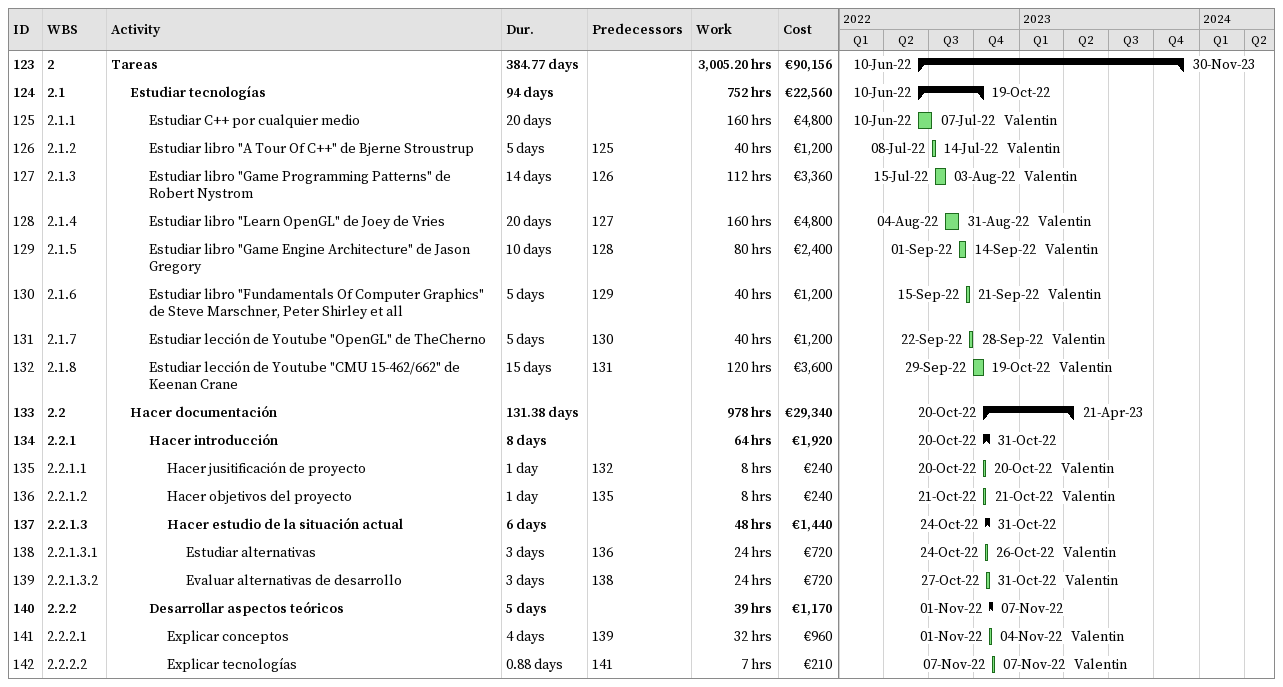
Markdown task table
| ID | WBS | Task | Duration | Start | Finish | Predecessors | Resources | Work (h) | Cost (€) |
|---|---|---|---|---|---|---|---|---|---|
| 123 | 2 | **Tareas** | 384.77d | 2022-06-10 | 2023-11-30 |  |  | 3005.20 | 90156 |
| 124 | 2.1 | **Estudiar tecnologías** | 94d | 2022-06-10 | 2022-10-19 |  |  | 752 | 22560 |
| 125 | 2.1.1 | Estudiar C++ por cualquier medio | 20d | 2022-06-10 | 2022-07-07 |  | Valentin | 160 | 4800 |
| 126 | 2.1.2 | Estudiar libro "A Tour Of C++" de Bjerne Stroustrup | 5d | 2022-07-08 | 2022-07-14 | 125 | Valentin | 40 | 1200 |
| 127 | 2.1.3 | Estudiar libro "Game Programming Patterns" de Robert Nystrom | 14d | 2022-07-15 | 2022-08-03 | 126 | Valentin | 112 | 3360 |
| 128 | 2.1.4 | Estudiar libro "Learn OpenGL" de Joey de Vries | 20d | 2022-08-04 | 2022-08-31 | 127 | Valentin | 160 | 4800 |
| 129 | 2.1.5 | Estudiar libro "Game Engine Architecture" de Jason Gregory | 10d | 2022-09-01 | 2022-09-14 | 128 | Valentin | 80 | 2400 |
| 130 | 2.1.6 | Estudiar libro "Fundamentals Of Computer Graphics" de Steve Marschner, Peter Shirley et all | 5d | 2022-09-15 | 2022-09-21 | 129 | Valentin | 40 | 1200 |
| 131 | 2.1.7 | Estudiar lección de Youtube "OpenGL" de TheCherno | 5d | 2022-09-22 | 2022-09-28 | 130 | Valentin | 40 | 1200 |
| 132 | 2.1.8 | Estudiar lección de Youtube "CMU 15-462/662" de Keenan Crane | 15d | 2022-09-29 | 2022-10-19 | 131 | Valentin | 120 | 3600 |
| 133 | 2.2 | **Hacer documentación** | 131.38d | 2022-10-20 | 2023-04-21 |  |  | 978 | 29340 |
| 134 | 2.2.1 | **Hacer introducción** | 8d | 2022-10-20 | 2022-10-31 |  |  | 64 | 1920 |
| 135 | 2.2.1.1 | Hacer jusitificación de proyecto | 1d | 2022-10-20 | 2022-10-20 | 132 | Valentin | 8 | 240 |
| 136 | 2.2.1.2 | Hacer objetivos del proyecto | 1d | 2022-10-21 | 2022-10-21 | 135 | Valentin | 8 | 240 |
| 137 | 2.2.1.3 | **Hacer estudio de la situación actual** | 6d | 2022-10-24 | 2022-10-31 |  |  | 48 | 1440 |
| 138 | 2.2.1.3.1 | Estudiar alternativas | 3d | 2022-10-24 | 2022-10-26 | 136 | Valentin | 24 | 720 |
| 139 | 2.2.1.3.2 | Evaluar alternativas de desarrollo | 3d | 2022-10-27 | 2022-10-31 | 138 | Valentin | 24 | 720 |
| 140 | 2.2.2 | **Desarrollar aspectos teóricos** | 5d | 2022-11-01 | 2022-11-07 |  |  | 39 | 1170 |
| 141 | 2.2.2.1 | Explicar conceptos | 4d | 2022-11-01 | 2022-11-04 | 139 | Valentin | 32 | 960 |
| 142 | 2.2.2.2 | Explicar tecnologías | 0.88d | 2022-11-07 | 2022-11-07 | 141 | Valentin | 7 | 210 |
